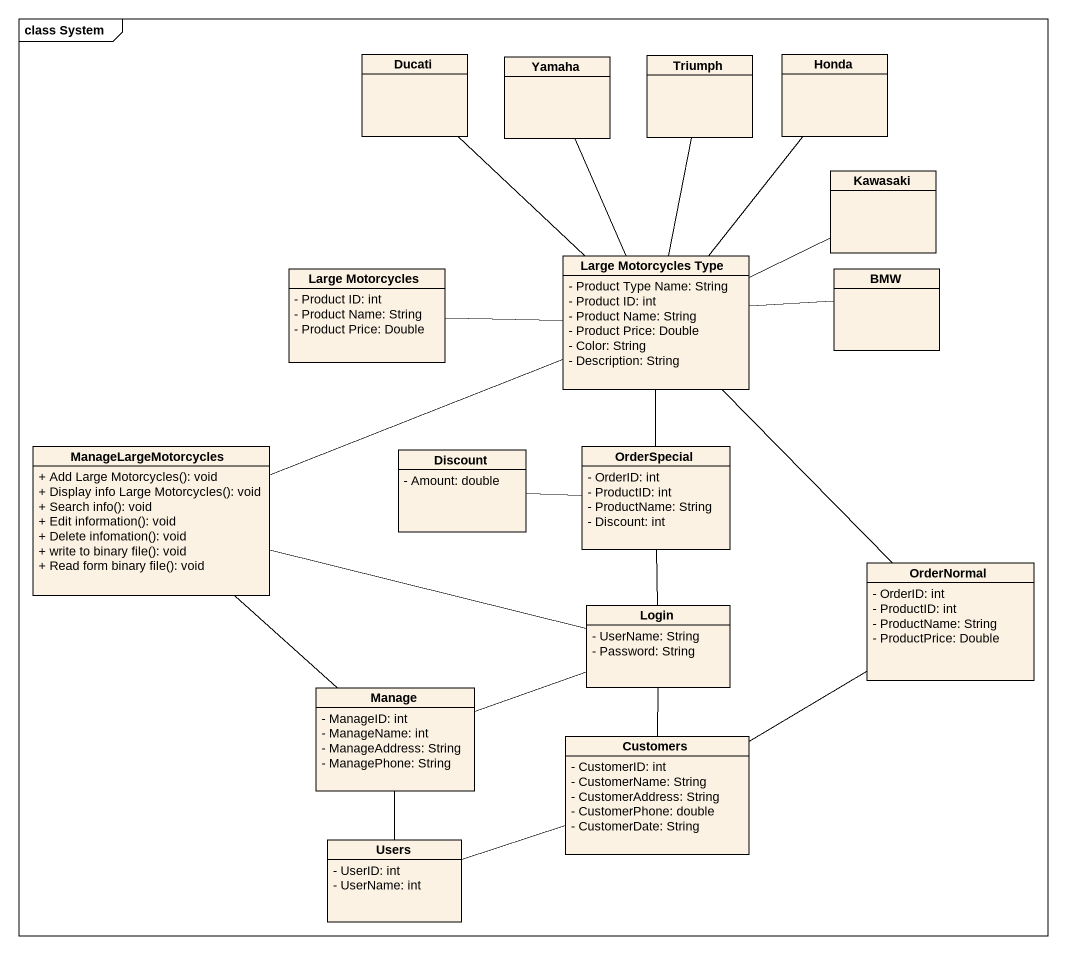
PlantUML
@startuml
mainframe class System
hide circle
hide empty members
skinparam classAttributeIconSize 0
class Ducati
class Yamaha
class Triumph
class Honda
class Kawasaki
class "Large Motorcycles" as Large_Motorcycles {
  - Product ID: int
  - Product Name: String
  - Product Price: Double
}
class "Large Motorcycles Type" as Large_Motorcycles_Type {
  - Product Type Name: String
  - Product ID: int
  - Product Name: String
  - Product Price: Double
  - Color: String
  - Description: String
}
class BMW
class ManageLargeMotorcycles {
  + Add Large Motorcycles(): void
  + Display info Large Motorcycles(): void
  + Search info(): void
  + Edit information(): void
  + Delete infomation(): void
  + write to binary file(): void
  + Read form binary file(): void
}
class Discount {
  - Amount: double
}
class OrderSpecial {
  - OrderID: int
  - ProductID: int
  - ProductName: String
  - Discount: int
}
class OrderNormal {
  - OrderID: int
  - ProductID: int
  - ProductName: String
  - ProductPrice: Double
}
class Login {
  - UserName: String
  - Password: String
}
class Manage {
  - ManageID: int
  - ManageName: int
  - ManageAddress: String
  - ManagePhone: String
}
class Customers {
  - CustomerID: int
  - CustomerName: String
  - CustomerAddress: String
  - CustomerPhone: double
  - CustomerDate: String
}
class Users {
  - UserID: int
  - UserName: int
}
Large_Motorcycles -right- Large_Motorcycles_Type
Large_Motorcycles_Type -up- Ducati
Large_Motorcycles_Type -up- Yamaha
Large_Motorcycles_Type -up- Triumph
Large_Motorcycles_Type -up- Honda
Large_Motorcycles_Type -right- Kawasaki
Large_Motorcycles_Type -right- BMW
ManageLargeMotorcycles -right- Large_Motorcycles_Type
ManageLargeMotorcycles -- Manage
Discount -right- OrderSpecial
OrderSpecial -up- Large_Motorcycles_Type
OrderNormal -up- Large_Motorcycles_Type
Login -left- ManageLargeMotorcycles
Login -up- OrderSpecial
Manage -right- Login
Customers -right- OrderNormal
Customers -up- Login
Users -up- Manage
Users -right- Customers
@enduml
